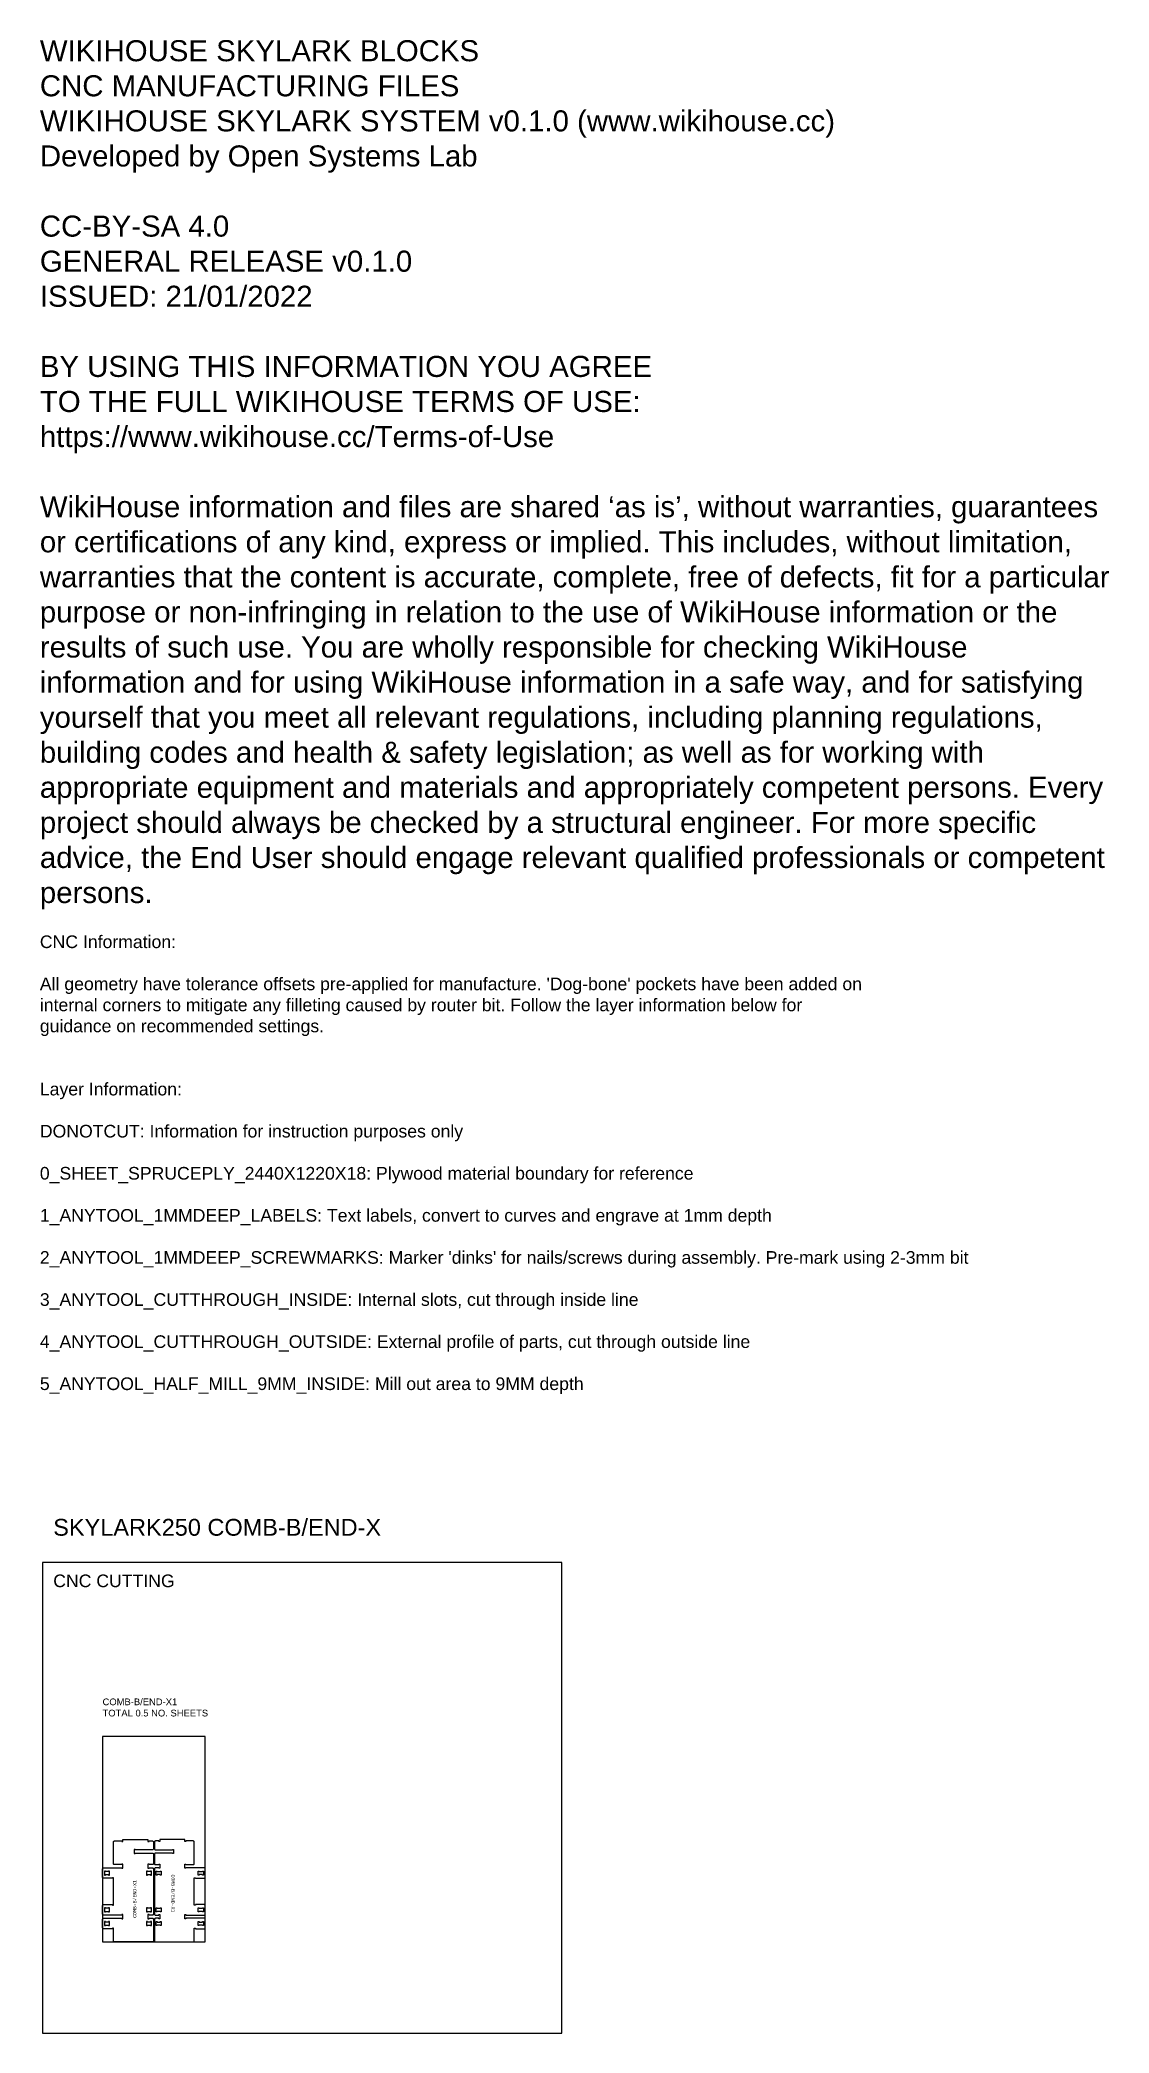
# Model space of a CAD drawing. Extents: x -30 to 12678, y 0 to 23683.
import ezdxf

# ---------------------------------------------------------------- set-up
doc = ezdxf.new("R2010")
doc.units = 0
for name, color, linetype in [('0_SHEET_SPRUCEPLY_2440X122', 1, 'CONTINUOUS'), ('1_ANYTOOL_1MMDEEP_LABELS_S', 2, 'CONTINUOUS'), ('3_ANYTOOL_CUTTHROUGH_INSID', 4, 'CONTINUOUS'), ('4_ANYTOOL_CUTTHROUGH_OUTSI', 5, 'CONTINUOUS'), ('DONOTCUT', 7, 'CONTINUOUS')]:
    doc.layers.add(name, color=color, linetype=linetype)
doc.styles.add('ARIAL_REGULAR', font='')
doc.styles.add('MONOTXT_REGULAR', font='')
doc.styles.get('ARIAL_REGULAR').set_extended_font_data('Arial')
doc.styles.get('MONOTXT_REGULAR').set_extended_font_data('Monotxt')

msp = doc.modelspace()

# ---------------------------------------------------------------- linework, layer by layer
at = {"layer": '0_SHEET_SPRUCEPLY_2440X122'}
msp.add_lwpolyline([(715, 1083), (1935, 1083), (1935, 3523), (715, 3523)], close=True, dxfattribs=at)
at = {"layer": '3_ANYTOOL_CUTTHROUGH_INSID'}
for points in [[(749, 1883), (785, 1883), (785, 1877), (797, 1877), (797, 1925), (785, 1925), (785, 1919), (749, 1919), (749, 1925), (737, 1925), (737, 1877), (749, 1877)], [(1285, 1919), (1249, 1919), (1249, 1925), (1237, 1925), (1237, 1877), (1249, 1877), (1249, 1883), (1285, 1883), (1285, 1877), (1297, 1877), (1297, 1925), (1285, 1925)], [(1365, 1919), (1401, 1919), (1401, 1925), (1413, 1925), (1413, 1877), (1401, 1877), (1401, 1883), (1365, 1883), (1365, 1877), (1353, 1877), (1353, 1925), (1365, 1925)], [(1901, 1883), (1865, 1883), (1865, 1877), (1853, 1877), (1853, 1925), (1865, 1925), (1865, 1919), (1901, 1919), (1901, 1925), (1913, 1925), (1913, 1877), (1901, 1877)], [(737, 1441), (749, 1441), (749, 1447), (785, 1447), (785, 1441), (797, 1441), (797, 1489), (785, 1489), (785, 1483), (749, 1483), (749, 1489), (737, 1489)], [(1249, 1489), (1237, 1489), (1237, 1441), (1249, 1441), (1249, 1447), (1285, 1447), (1285, 1441), (1297, 1441), (1297, 1489), (1285, 1489), (1285, 1483), (1249, 1483)], [(1401, 1489), (1413, 1489), (1413, 1441), (1401, 1441), (1401, 1447), (1365, 1447), (1365, 1441), (1353, 1441), (1353, 1489), (1365, 1489), (1365, 1483), (1401, 1483)], [(1913, 1441), (1901, 1441), (1901, 1447), (1865, 1447), (1865, 1441), (1853, 1441), (1853, 1489), (1865, 1489), (1865, 1483), (1901, 1483), (1901, 1489), (1913, 1489)], [(785, 1319), (749, 1319), (749, 1325), (737, 1325), (737, 1277), (749, 1277), (749, 1283), (785, 1283), (785, 1277), (797, 1277), (797, 1325), (785, 1325)], [(1285, 1319), (1249, 1319), (1249, 1325), (1237, 1325), (1237, 1277), (1249, 1277), (1249, 1283), (1285, 1283), (1285, 1277), (1297, 1277), (1297, 1325), (1285, 1325)], [(1365, 1319), (1401, 1319), (1401, 1325), (1413, 1325), (1413, 1277), (1401, 1277), (1401, 1283), (1365, 1283), (1365, 1277), (1353, 1277), (1353, 1325), (1365, 1325)], [(1865, 1319), (1901, 1319), (1901, 1325), (1913, 1325), (1913, 1277), (1901, 1277), (1901, 1283), (1865, 1283), (1865, 1277), (1853, 1277), (1853, 1325), (1865, 1325)]]:
    msp.add_lwpolyline(points, close=True, dxfattribs=at)
at = {"layer": '4_ANYTOOL_CUTTHROUGH_OUTSI'}
for points in [[(1307, 2140, -0.414214), (1319, 2128), (1319, 2013, -0.414214), (1307, 2002), (1268, 2002), (1268, 2008), (1255, 2008), (1255, 1959), (1268, 1959), (1268, 1965), (1307, 1965, -0.414214), (1319, 1953), (1319, 1413, -0.414214), (1307, 1402), (1268, 1402), (1268, 1408), (1255, 1408), (1255, 1359), (1268, 1359), (1268, 1365), (1307, 1365, -0.414214), (1319, 1353), (1319, 1084), (846, 1084), (846, 1246), (833, 1246), (833, 1240), (727, 1240, -0.414214), (716, 1251), (716, 1353, -0.414214), (727, 1365), (945, 1365), (945, 1359), (958, 1359), (958, 1408), (945, 1408), (945, 1402), (727, 1402, -0.414214), (716, 1413), (716, 1515, -0.414214), (727, 1527), (833, 1527), (833, 1521), (846, 1521), (846, 1846), (833, 1846), (833, 1840), (727, 1840, -0.414214), (716, 1851), (716, 1953, -0.414214), (727, 1965), (945, 1965), (945, 1959), (958, 1959), (958, 2008), (945, 2008), (945, 2002), (857, 2002, -0.414214), (846, 2013), (846, 2271, -0.414214), (857, 2283), (945, 2283), (945, 2277), (958, 2277), (958, 2301), (1255, 2301), (1255, 2277), (1268, 2277), (1268, 2283), (1307, 2283, -0.414214), (1319, 2271), (1319, 2188, -0.414214), (1307, 2177), (1104, 2177), (1104, 2183), (1091, 2183), (1091, 2134), (1104, 2134), (1104, 2140)], [(1343, 2140, 0.414214), (1332, 2128), (1332, 2013, 0.414214), (1343, 2002), (1383, 2002), (1383, 2008), (1396, 2008), (1396, 1959), (1383, 1959), (1383, 1965), (1343, 1965, 0.414214), (1332, 1953), (1332, 1413, 0.414214), (1343, 1402), (1383, 1402), (1383, 1408), (1396, 1408), (1396, 1359), (1383, 1359), (1383, 1365), (1343, 1365, 0.414214), (1332, 1353), (1332, 1084), (1805, 1084), (1805, 1246), (1818, 1246), (1818, 1240), (1923, 1240, 0.414214), (1935, 1251), (1935, 1353, 0.414214), (1923, 1365), (1706, 1365), (1706, 1359), (1693, 1359), (1693, 1408), (1706, 1408), (1706, 1402), (1923, 1402, 0.414214), (1935, 1413), (1935, 1515, 0.414214), (1923, 1527), (1818, 1527), (1818, 1521), (1805, 1521), (1805, 1846), (1818, 1846), (1818, 1840), (1923, 1840, 0.414214), (1935, 1851), (1935, 1953, 0.414214), (1923, 1965), (1706, 1965), (1706, 1959), (1693, 1959), (1693, 2008), (1706, 2008), (1706, 2002), (1793, 2002, 0.414214), (1805, 2013), (1805, 2271, 0.414214), (1793, 2283), (1706, 2283), (1706, 2277), (1693, 2277), (1693, 2301), (1396, 2301), (1396, 2277), (1383, 2277), (1383, 2283), (1343, 2283, 0.414214), (1332, 2271), (1332, 2188, 0.414214), (1343, 2177), (1547, 2177), (1547, 2183), (1560, 2183), (1560, 2134), (1547, 2134), (1547, 2140)]]:
    msp.add_lwpolyline(points, format="xyb", close=True, dxfattribs=at)
at = {"layer": 'DONOTCUT'}
msp.add_lwpolyline([(0, 0), (6173, 0), (6173, 5593), (0, 5593)], close=True, dxfattribs=at)

# ---------------------------------------------------------------- texts
at = {"layer": '0_SHEET_SPRUCEPLY_2440X122', "color": 1, "insert": (715, 3600), "char_height": 0.5, "width": 4.92, "attachment_point": 1, "style": 'ARIAL_REGULAR'}
msp.add_mtext('001 x1', dxfattribs=at)
at = {"layer": '1_ANYTOOL_1MMDEEP_LABELS_S', "char_height": 40, "width": 1099.24, "attachment_point": 1, "style": 'MONOTXT_REGULAR'}
for insert, rotation in [((1077, 1369, 0), 90), ((1573, 1885, 0), 270)]:
    msp.add_mtext('COMB-B/END-X1', dxfattribs=dict(at, insert=insert, rotation=rotation))
at = {"layer": 'DONOTCUT', "attachment_point": 1, "style": 'ARIAL_REGULAR'}
for s, insert, char_height, width in [('{\\fArial;WIKIHOUSE SKYLARK BLOCKS}\\P{\\fArial;CNC MANUFACTURING FILES}\\P{\\fArial;WIKIHOUSE SKYLARK SYSTEM v0.1.0 (www.wikihouse.cc)}\\P{\\fArial;Developed by Open Systems Lab}\\P\\P{\\fArial;CC-BY-SA 4.0}\\P{\\fArial;GENERAL RELEASE v0.1.0}\\P{\\fArial;ISSUED: 21/01/2022}\\P\\P{\\fArial;BY USING THIS INFORMATION YOU AGREE }\\P{\\fArial;TO THE FULL WIKIHOUSE TERMS OF USE:}\\P{\\fArial;https://www.wikihouse.cc/Terms-of-Use}\\P\\P{\\fArial;WikiHouse information and files are shared }{\\fArial;‘as is}{\\fArial;’, without warranties, guarantees }\\P{\\fArial;or certifications of any kind, express or implied. This includes, without limitation, }\\P{\\fArial;warranties that the content is accurate, complete, free of defects, fit for a particular }\\P{\\fArial;purpose or non-infringing in relation to the use of WikiHouse information or the }\\P{\\fArial;results of such use. You are wholly responsible for checking WikiHouse }\\P{\\fArial;information and for using WikiHouse information in a safe way, and for satisfying }\\P{\\fArial;yourself that you meet all relevant regulations, including planning regulations, }\\P{\\fArial;building codes and health & safety legislation; as well as for working with }\\P{\\fArial;appropriate equipment and materials and appropriately competent persons. Every }\\P{\\fArial;project should always be checked by a structural engineer. For more specific }\\P{\\fArial;advice, the End User should engage relevant qualified professionals or competent }\\P{\\fArial;persons.}\\P', (-30, 23679), 250, 12895.38), ("{\\fArial;CNC Information:}\\P\\P{\\fArial;All geometry have tolerance offsets pre-applied for manufacture. 'Dog-bone' pockets have been added on}\\P{\\fArial;internal corners to mitigate any filleting caused by router bit. Follow the layer information below for}\\P{\\fArial;guidance on recommended settings.}\\P\\P\\P{\\fArial;Layer Information:}\\P\\P{\\fArial;DONOTCUT: Information for instruction purposes only}\\P\\P{\\fArial;0_SHEET_SPRUCEPLY_2440X1220X18: Plywood material boundary for reference}\\P\\P{\\fArial;1_ANYTOOL_1MMDEEP_LABELS: Text labels, convert to curves and engrave at 1mm depth}\\P\\P{\\fArial;2_ANYTOOL_1MMDEEP_SCREWMARKS: Marker 'dinks' for nails/screws during assembly. Pre-mark using 2-3mm bit}\\P\\P{\\fArial;3_ANYTOOL_CUTTHROUGH_INSIDE: Internal slots, cut through inside line}\\P\\P{\\fArial;4_ANYTOOL_CUTTHROUGH_OUTSIDE: External profile of parts, cut through outside line}\\P\\P{\\fArial;5_ANYTOOL_HALF_MILL_9MM_INSIDE: Mill out area to 9MM depth}", (-30, 13042), 150, 22265.22), ('SKYLARK250 COMB-B/END-X', (129, 6110, 0), 200, 8160.87), ('CNC CUTTING', (129, 5449, 0), 150, 3150), ('{\\fArial;COMB-B/END-X1}\\P{\\fArial;TOTAL 0.5 NO. SHEETS}', (715, 3976), 80, 2646.09)]:
    msp.add_mtext(s, dxfattribs=dict(at, insert=insert, char_height=char_height, width=width))

doc.saveas('drawing.dxf')
